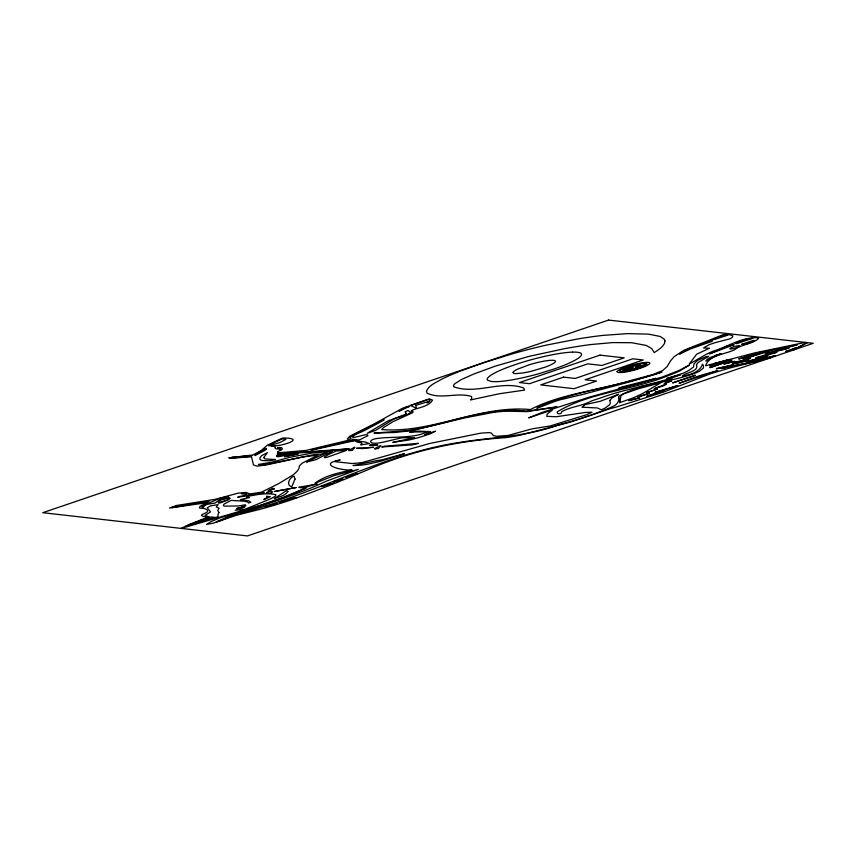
<?xml version="1.0" encoding="UTF-8"?>
<svg xmlns="http://www.w3.org/2000/svg" width="856" height="856" viewBox="0 0 856 856"><rect width="100%" height="100%" fill="white"/><g stroke="black" fill="none" stroke-linecap="round" stroke-linejoin="round"><path stroke-width="1.28" d="M620.012 400.908L620.204 400.105M689.273 363.95L696.709 354.149L709.549 348.231L703.514 347.953L709.11 344.733A15.098 2.386 -15.2 0 1 716.74 342.25L730.147 338.762L732.329 337.317L732.854 335.83L729.697 334.792L723.063 334.717L683.773 350.339L674.154 356.663L670.462 360.954L667.156 366.582L662.705 370.498L653 374.511L630.551 380.546C597.456 390.839 561.472 393.503 530.356 409.564C479.638 404.77 432.045 433.618 381.712 429.562L383.37 427.679L393.182 421.58L412.26 412.86L413.213 412.004L412.078 411.212A66.062 10.454 -15.2 0 1 411.169 410.987C415.192 407.841 428.482 407.403 432.537 400.116L429.423 398.789L402.416 408.301L373.965 424.03L349.719 436.228L347.343 438.914L349.847 439.93L306.095 450.427L278.97 452.76L277.59 452.492L277.654 451.743A8.186 1.295 -15.2 0 1 278.382 451.262C284.395 449.646 283.165 446.425 277.419 447.688L280.789 449.122L276.081 448.844L274.926 447.891C277.729 445.206 264.493 446.928 274.894 445.644A7.297 1.156 -15.2 0 1 276.338 445.719C286.364 444.853 304.832 438.069 282.715 437.994L267.372 445.152L261.016 450.641L252.766 455.018L228.755 457.864L231.848 458.26L249.417 456.837A12.359 1.958 -15.2 0 1 250.722 456.847L251.578 457.147L253.472 464.99L257.26 466.199L267.286 464.755L302.692 456.986L318.143 455.06L302.082 463.235L299.514 465.835L298.905 468.5A124.12 19.635 -15.2 0 1 292.388 475.337L278.596 483.672L261.508 492.179L249.973 493.944L245.982 492.435L238.321 493.099L214.931 499.369L176.582 505.479L169.499 508.079L207.858 502.526C205.312 504.377 199.673 504.976 199.298 507.908L201.117 508.239A58.304 9.223 -15.2 0 1 205.322 508.871C214.792 513.568 190.792 514.488 207.783 517.302L189.422 524.321L180.787 528.548L260.855 505.179L282.287 497.721L306.074 487.984L283.486 497.775L245.961 510.23L219.864 520.822A7.843 1.241 -15.2 0 1 218.601 521.218L216.258 521.882L238.246 512.423L220.067 517.848L211.293 521.475L206.585 524.407L213.272 523.166L236.085 515.387L260.941 509.074A91.699 14.499 -15.2 0 0 292.517 499.423C320.947 489.193 348.895 477.766 376.683 466.028C417.503 449.282 461.502 440.54 505.425 437.673A52.494 8.303 -15.2 0 0 520.576 435.105L571.187 421.848L609.857 408.794A18.704 2.964 -15.2 0 1 615.967 407.135L663.55 392.101L710.416 373.751L731.12 367.652L770.764 357.744M795.631 348.734L807.251 342.625L792.87 350.222L794.689 349.237M720.741 353.817L713.369 357.005A26.097 4.13 -15.2 0 0 711.999 357.669L705.922 361.104L707.067 359.434L710.384 357.444L720.741 353.817L719.147 354.502M718.056 354.962L718.601 354.726M435.576 431.082L430.354 433.821L418.873 437.534A38.285 6.056 -15.2 0 1 408.708 440.038L392.797 442.359L414.604 437.684L401.828 437.78L384.226 441.931A14.959 2.365 -15.2 0 1 381.337 442.52C367.716 445.452 366.785 438.871 380.203 438.154A15.419 2.44 -15.2 0 1 382.418 437.887C396.574 436.881 415.438 437.801 427.069 431.927A8.539 1.348 -15.2 0 0 426.427 431.841L409.5 432.055L416.572 431.092L430.568 431.595L424.597 434.976L434.698 431.403M715.167 355.465L717.906 354.577M767.736 355.989L750.659 360.825A12.359 1.958 -15.2 0 1 747.695 361.36L746.796 361.489L767.682 355.743M750.273 358.504L737.262 362.152A9.202 1.455 -15.2 0 1 734.822 362.57L733.421 362.719L750.295 358.29M714.15 363.65L727.953 359.809M714.279 363.918L728.082 360.066M805.271 342.4L754.51 352.95L705.526 365.79C709.367 354.748 725.214 354.416 734.651 349.74C741.628 344.091 752.103 344.444 758.662 338.43L758.181 337.853C742.12 336.526 727.75 346.937 712.727 351.335A53.896 8.528 -15.2 0 0 705.836 354.555L689.668 363.875M384.237 446.265L418.434 443.344L412.367 444.874L381.733 446.982L383.97 446.297M278.072 453.83L349.216 448.822L311.092 452.214L277.141 453.937L277.836 453.851M375.367 448.844L378.406 448.512L380.834 445.484L374.468 448.608A6.666 1.059 -15.2 0 0 375.367 448.844M409.211 406.589L398.928 411.201L406.868 406.857L409.029 406.557M405.776 412.881L405.113 411.715L408.012 410.484L410.88 412.485L408.109 414.154L395.633 418.37A15.034 2.375 -15.2 0 0 393.268 419.376L375.613 430.418L367.149 433.329L388.057 420.895L405.102 414.529L406.258 413.512L405.509 412.688M572.685 352.105A49.68 7.854 -15.2 0 1 577.447 352.255A48.578 7.683 -15.2 0 1 581.545 354.266L581.406 355.08A49.573 7.843 -15.2 0 1 574.44 360.558L568.93 363.244A47.701 7.543 -15.2 0 1 553.811 369.075L540.008 373.377A48.503 7.672 -15.2 0 1 496.116 381.68L491.365 381.509L487.546 380.171A48.428 7.661 -15.2 0 1 506.923 367.609M572.632 352.126A48.813 7.725 -15.2 0 0 519.795 363.115A49.948 7.897 -15.2 0 0 506.945 367.609M619.637 402.641L632.081 398.297A70.16 11.096 -15.2 0 0 643.391 393.107L660.982 382.696L638.79 388.635L624.024 393.707A12.391 1.958 -15.2 0 0 622.451 394.53L620.953 395.921L619.658 402.523A21.828 3.456 -15.2 0 0 619.637 402.641M229.911 498.278L228.98 499.465A10.069 1.594 -15.2 0 1 227.375 500.321L219.906 503.018L218.205 502.825L226.99 499.915A6.26 0.984 -15.2 0 0 228.188 499.155L227.086 498.427A7.779 1.23 -15.2 0 0 226.177 498.46L221.683 499.69A12.797 2.022 -15.2 0 0 220.73 500.139L218.366 501.67L219.404 500.3L222.496 498.866L229.536 497.957A11.888 1.883 -15.2 0 1 229.911 498.278M618.963 398.136C619.091 402.181 616.192 405.38 612.447 406.611C595.102 414.518 576.805 419.954 558.454 424.972C526.13 436.87 491.708 437.041 458.185 442.627C381.969 454.301 314.644 494.757 240.365 513.151C267.789 503.328 295.962 495.196 322.541 482.88A33.973 5.371 -15.2 0 0 325.526 481.479L358.322 469.377L334.182 475.572L315.008 483.255C325.644 475.091 339.233 472.812 351.987 469.912C342.668 470.982 316.292 464.423 340.142 459.918L334.61 461.619L352.501 463.578L361.981 462.625L429.926 443.429L480.805 433.147L489.632 432.569L491.494 433.222L493.324 435.565L496.491 436.293L508.015 435.437L532.239 428.835L550.28 425.946L586.488 414.775L592.063 412.207L585.001 412.453A9.17 1.455 -15.2 0 0 583.674 412.71L556.432 416.733L546.781 416.348L547.134 414.186L552.58 409.853L528.708 417.846L542.501 412.292L589.056 397.205L662.127 377.1L678.926 370.498L689.262 365.159L679.653 370.969A41.045 6.495 -15.2 0 1 669.852 375.003C633.75 390.25 591.196 391.727 557.481 411.672C555.662 414.646 562.306 414.507 561.697 411.672C570.856 406.557 582.208 406.097 591.592 400.929A42.843 6.773 -15.2 0 1 599.735 398.265C626.046 388.431 654.712 384.815 680.584 374.693L666.653 378.566L682.938 373.302A48.107 7.608 -15.2 0 0 688.556 370.573L693.51 367.031L694.066 363.747L697.533 360.408L705.911 356.706L708.618 356.331L698.186 362.484L696.452 364.752C699.373 371.611 685.41 372.36 682.264 376.105C689.904 374.746 699.727 372.403 702.509 364.153A171.617 27.146 -15.2 0 1 703.343 368.091L699.234 371.376A19.849 3.135 -15.2 0 1 692.044 374.318C667.926 382.557 640.834 383.477 618.631 396.403L618.963 398.136M664.973 340.945L664.577 343.331L662.694 346.059A113.752 17.987 -15.2 0 1 656.959 350.81L654.241 352.586L651.673 348.553L646.205 345.428L631.664 342.721L612.885 342.582L591.015 344.529A130.668 20.662 -15.2 0 0 563.879 348.82L528.858 356.406L495.196 366.175L473.635 374.093L461.587 379.465L454.889 383.681L453.552 385.339L453.562 386.709C475.711 395.001 500.888 380.107 523.166 387.789A98.686 15.611 -15.2 0 1 524.375 389.459L524.461 390.122L499.444 393.728L470.522 399.934L471.699 398.532L471.57 396.499C457.35 391.984 441.043 399.72 427.198 393.246L426.459 391.299C428.813 385.104 435.929 382.696 441.15 379.465A92.512 14.627 -15.2 0 1 460.41 371.033L484.036 362.58L513.354 353.549A100.366 15.868 -15.2 0 1 546.952 344.989L578.314 338.858A152.336 24.096 -15.2 0 1 603.031 335.392L627.598 333.615L648.645 334.15L660.222 336.462L664.235 339.179L664.973 340.945M733.913 344.808L709.56 353.903L727.044 346.166L733.913 344.808M246.721 497.09L249.321 497.604L240.365 499.658L248.914 500.846L250.862 502.322L248.55 503.028L247.962 502.162L244.484 501.22L231.259 500.407L224.422 503.884A25.712 4.066 -15.2 0 0 224.154 506.142L238.653 505.939L245.415 504.773L245.8 505.875L241.306 506.773L244.228 506.709L243.639 507.009L236.78 508.432L244.709 507.276L235.186 510.197L244.099 509.609L270.817 498.77L275.611 495.934L275.846 494.672C267.093 492.756 257.784 494.34 249.064 496.17A3.852 0.61 -15.2 0 0 247.898 496.48L246.721 497.09M609.761 400.458L610.103 402.074A78.249 12.38 -15.2 0 1 609.493 404.845L605.31 407.959A21.807 3.445 -15.2 0 1 601.361 409.746L597.327 407.948L581.984 407.199L584.134 405.551L583.696 404.888L600.077 401.346L618.674 394.209L611.815 398.083L609.761 400.458M679.771 354.031L690.043 349.152A12.198 1.926 -15.2 0 1 692.012 348.328L711.935 341.384L712.877 340.132L688.909 348.67L682.671 351.666L679.771 354.031M203.814 505.907C204.841 507.148 201.599 508.047 201.898 506.474A10.818 1.712 -15.2 0 1 202.915 505.639L218.772 498.823A8.079 1.273 -15.2 0 1 223.769 497.507L228.627 496.951L220.934 499.005L214.877 503.103L207.131 504.334L203.835 505.843M295.01 479.082L291.8 486.797C285.497 485.299 289.606 477.231 294.09 476.15L295.01 479.082M619.979 370.916L620.332 371.483A14.819 2.343 -15.2 0 0 621.895 371.729L622.633 371.718A13.771 2.172 -15.2 0 0 636.522 368.915L639.122 368.069A13.814 2.183 -15.2 0 0 643.327 366.432A14.327 2.268 -15.2 0 0 646.697 364.389L646.858 363.693A13.429 2.129 -15.2 0 0 645.264 363.265A13.268 2.097 -15.2 0 0 642.813 363.383L639.614 363.864A14.188 2.247 -15.2 0 0 628.004 366.903L621.938 369.375A13.118 2.076 -15.2 0 0 619.979 370.916M349.911 437.673L350.468 438.861L351.741 439.214L359.306 439.984L367.887 435.715L367.513 434.837L365.234 434.784A5.65 0.899 -15.2 0 0 364.025 435.009C360.825 435.886 347.322 439.642 354.395 435.18A54.089 8.549 -15.2 0 1 359.691 432.537C359.488 433.682 396.628 413.362 379.764 421.634L353.699 434.73L349.911 437.673M218.933 512.498L217.831 514.991L218.184 516.211L217.338 516.981L185.806 526.333L209.335 516.938L204.991 515.43L210.544 511.92L207.206 507.801L210.362 505.917L218.12 504.633L216.301 506.913L219.072 508.218L217.766 510.411L218.933 512.498M246.592 493.933L246.464 494.5L241.413 493.634L244.484 493.238A8.346 1.316 -15.2 0 1 245.779 493.259L246.592 493.933M263.798 457.489L264.397 458.57A27.52 4.355 -15.2 0 0 266.377 459.041L275.589 459.533L273.225 460.1A10.561 1.669 -15.2 0 1 269.822 460.742L262.428 460.571A51.36 8.121 -15.2 0 1 260.064 459.383L259.86 458.046L261.497 455.745L267.404 452.621L263.798 457.489M287.884 491.44C285.273 496.031 278.703 496.78 274.155 498.727L286.771 490.467L287.884 491.44M617.08 371.59L617.904 372.467L622.259 372.499A16.703 2.643 -15.2 0 0 635.131 369.846L639.903 368.38A16.382 2.589 -15.2 0 0 645.274 366.336L647.243 365.384A17.27 2.728 -15.2 0 0 649.051 362.527A17.452 2.761 -15.2 0 0 646.826 362.356L645.841 362.409A16.649 2.632 -15.2 0 0 631.814 365.18L628.625 366.133A18.447 2.921 -15.2 0 0 624.045 367.727L620.472 369.225A16.157 2.557 -15.2 0 0 617.08 371.59M306.694 461.951L315.618 459.811L332.374 451.251L312.119 453.059L289.949 457.265L271.577 462.304L258.437 464.412L259.668 465.343L265.553 464.605L313.938 454.664A35.064 5.543 -15.2 0 1 320.968 454.194L326.96 452.46L306.694 461.951M513.076 372.307L513.482 373.248A20.501 3.242 -15.2 0 0 515.815 373.633L523.144 372.927A23.273 3.681 -15.2 0 0 530.87 371.376L545.037 367.192A21.999 3.478 -15.2 0 0 554.388 360.462A22.566 3.574 -15.2 0 0 551.414 360.28A21.764 3.445 -15.2 0 0 529.618 364.645L517.431 369.225A23.08 3.649 -15.2 0 0 513.803 371.429L513.076 372.307M267.543 497.079L263.798 499.594L270.357 496.748L266.558 496.213L267.543 497.079M754.008 340.742L746.336 344.08L741.596 344.401L753.697 340.281L754.008 340.742M266.526 448.833L264.825 450.449L255.013 455.553A15.269 2.418 -15.2 0 1 255.473 454.493L265.895 448.309L266.526 448.833M739.627 345.589C736.492 349.088 723.769 350.436 733.239 346.915A6.655 1.049 -15.2 0 1 734.534 346.455L739.627 345.589M369.674 445.452L377.881 444.906L370.873 444.478L369.674 445.452M355.989 440.99C356.021 443.419 365.362 441.6 360.708 444.906L369.503 443.569L365.041 441.942L355.989 440.99M415.62 405.412L416.39 407.499L415.395 407.766L410.484 405.53L427.765 399.645L430.151 400.319L429.37 401.667A12.412 1.958 -15.2 0 1 427.743 402.588L427.016 402.93L428.064 401.56L415.62 405.412M735.325 343.352L736.802 343.663L752.692 338.248L745.148 339.49L735.325 343.352M285.722 439.449L281.089 441.942A21.978 3.478 -15.2 0 1 277.472 443.333L268.698 445.837A22.17 3.51 -15.2 0 1 270.122 444.628L282.277 438.786L285.722 439.449M324.403 457.329L325.194 457.725A5.992 0.952 -15.2 0 0 326.211 457.586L346.627 450.342L336.355 450.994L329.945 453.798A43.966 6.955 -15.2 0 0 327.131 455.328L324.403 457.329M274.177 488.872L268.035 490.895L272.668 488.22L274.177 488.872M276.574 455.574L276.649 456.483A11.075 1.755 -15.2 0 0 278.746 456.655L293.33 453.851L276.574 455.574M666.45 383.863L664.845 385.147A9.298 1.466 -15.2 0 1 662.833 386.045L654.294 388.688L666.45 383.863M618.61 388.356L640.32 383.221L655.963 378.331L623.842 386.495A7.501 1.188 -15.2 0 0 620.365 387.543L618.61 388.356M265.06 506.699L277.28 503.745L265.06 506.699M354.737 447.335L352.49 450.342L349.045 450.63A5.05 0.802 -15.2 0 1 348.692 450.299L354.737 447.335M537.054 408.151C543.014 406.407 555.448 400.33 563.847 398.982A141.775 22.427 -15.2 0 1 569.775 397.473L577.843 395.526A28.965 4.58 -15.2 0 0 581.652 394.734L630.776 381.594L662.03 372.018A38.36 6.067 -15.2 0 1 654.391 374.532C616.534 386.227 576.462 391.031 539.783 406.236A25.316 4.002 -15.2 0 0 537.054 408.151M266.665 492.821L266.537 492.97A5.585 0.888 -15.2 0 0 266.762 493.281C276.873 493.398 271.309 489.022 266.665 492.821M713.797 339.051L713.872 339.147A5.179 0.824 -15.2 0 0 714.129 339.211L714.899 339.169A5.767 0.909 -15.2 0 0 716.333 338.89L727.536 335.22L722.903 335.638L713.829 339.04M785.84 351.409L789.221 350.778L796.016 347.739L785.84 351.409M639.903 364.656C622.558 371.194 662.94 359.477 636.126 367.663C633.857 368.968 626.881 371.418 622.44 369.974L638.469 364.517L639.903 364.656M716.879 368.444L716.344 368.915L732.907 364.913L716.879 368.444M632.905 367.502L631.439 368.733L626.389 369.525L632.905 367.502M285.134 456.291L284.545 456.751L298.23 453.862L285.134 456.291M657.365 389.02L646.976 392.562L657.365 389.02M311.98 449.678L311.06 450.31L355.047 440.594A50.258 7.95 -15.2 0 1 356.085 440.273L349.719 440.979L311.98 449.678M296.048 487.546L274.348 491.526L296.048 487.546M239.091 496.566L237.69 497.315L264.162 492.585L239.091 496.566M173.244 506.891L171.885 507.608L209.164 501.231L173.244 506.891M192.835 523.915L191.787 524.418L214.738 517.356L211.175 516.949L200.764 520.598A40.072 6.334 -15.2 0 0 194.997 522.941L192.835 523.915M638.469 396.788L637.934 397.034L649.479 393.246L638.469 396.788M556.849 406.932L526.782 411.64L506.078 411.105L494.618 412.153L463.792 418.092L412.571 430.504L395.14 432.462L374.029 433.083L405.23 430.836A42.19 6.677 -15.2 0 0 420.745 428.203C455.199 420.938 489.921 407.381 525.616 410.966A41.998 6.645 -15.2 0 0 532.432 410.388L556.849 406.932M670.098 381.08L664.181 383.616L671.703 380.941L670.098 381.08M232.179 457.297L230.478 458.014L250.048 456.376L251.889 455.617L232.179 457.297M647.885 395.804L646.708 396.307L665.069 390.957L661.998 391.438A10.219 1.616 -15.2 0 0 658.639 392.187L647.885 395.804M681.098 382.471L679.033 383.349L717.767 370.627L704.327 374.318A47.979 7.586 -15.2 0 0 694.462 377.453L681.098 382.471M656.017 391.952L654.947 392.401L656.499 392.016A35.289 5.585 -15.2 0 0 662.469 390.422L677.909 385.532L656.017 391.952M745.983 358.161L743.329 359.135L777.248 348.649L765.178 351.709L745.983 358.161M739.969 358.493L738.664 358.964A26.611 4.205 -15.2 0 0 744.602 357.444L760.952 352.18L759.4 352.533A19.988 3.157 -15.2 0 0 754.917 353.656L739.969 358.493M776.456 349.901L775.044 350.382L776.424 350.125A29.361 4.644 -15.2 0 0 781.935 348.948L797.364 344.797L785.701 347.161A24.813 3.927 -15.2 0 0 780.982 348.478L776.456 349.901M608.573 320.08L42.8 512.701L247.427 535.92L813.2 343.299L608.573 320.08M599.992 355.122L519.442 382.546L529.511 383.691L587.772 363.854L601.896 365.459L624.185 357.872L599.992 355.122M563.548 377.132L540.714 384.911L574.066 388.688L596.504 381.048L585.119 379.754L643.209 359.98L632.852 358.803L575.146 378.448L563.548 377.132M332.866 483.469L321 486.615L334.45 482.934L332.866 483.469M731.773 360.205L710.052 367.599L731.773 360.205M694.826 375.356L672.623 382.91L695.404 375.388L694.826 375.356M776.713 352.33L765.168 355.839A18.051 2.857 -15.2 0 1 761.219 356.781L755.805 357.787L765.317 354.908A23.198 3.67 -15.2 0 1 770.453 353.614L776.713 352.33M398.532 455.649L380.792 461.245L368.529 464.005A42.511 6.72 -15.2 0 1 361.842 465.086L353.079 465.568L375.688 460.849A3.488 0.556 -15.2 0 1 376.512 460.689L379.09 460.293A17.377 2.75 -15.2 0 0 383.049 459.501L404.342 453.734L398.532 455.649M774.894 355.679L750.434 362.644L721.234 368.519L750.926 361.96A113.227 17.912 -15.2 0 0 774.894 355.679M748.358 360.333L736.395 363.458A12.209 1.926 -15.2 0 1 733.068 363.896L732.383 363.928L748.358 360.333M280.64 501.723L279.334 502.151L296.197 497.636A14.071 2.226 -15.2 0 0 292.709 498.331L280.64 501.723M641.401 386.495L639.218 387.19L672.292 379.112L641.401 386.495M357.123 473.903L345.813 476.974L357.123 473.903M720.11 362.805L709.977 365.961L720.11 362.805M639.667 397.783L628.86 400.576L639.667 397.783M734.662 361.393L724.015 364.003L734.662 361.393M766.751 353.335L765.211 353.774L782.865 349.804A31.961 5.05 -15.2 0 0 789.061 348.05A31.629 5.008 -15.2 0 0 784.77 348.852L766.751 353.335M343.053 479.114L333.926 481.693L343.053 479.114M316.945 484.057C311.274 484.646 304.062 489.439 298.798 487.246L316.945 484.057M373.462 447.249L362.858 448.544L356.535 448.276L373.462 447.249"/></g></svg>
